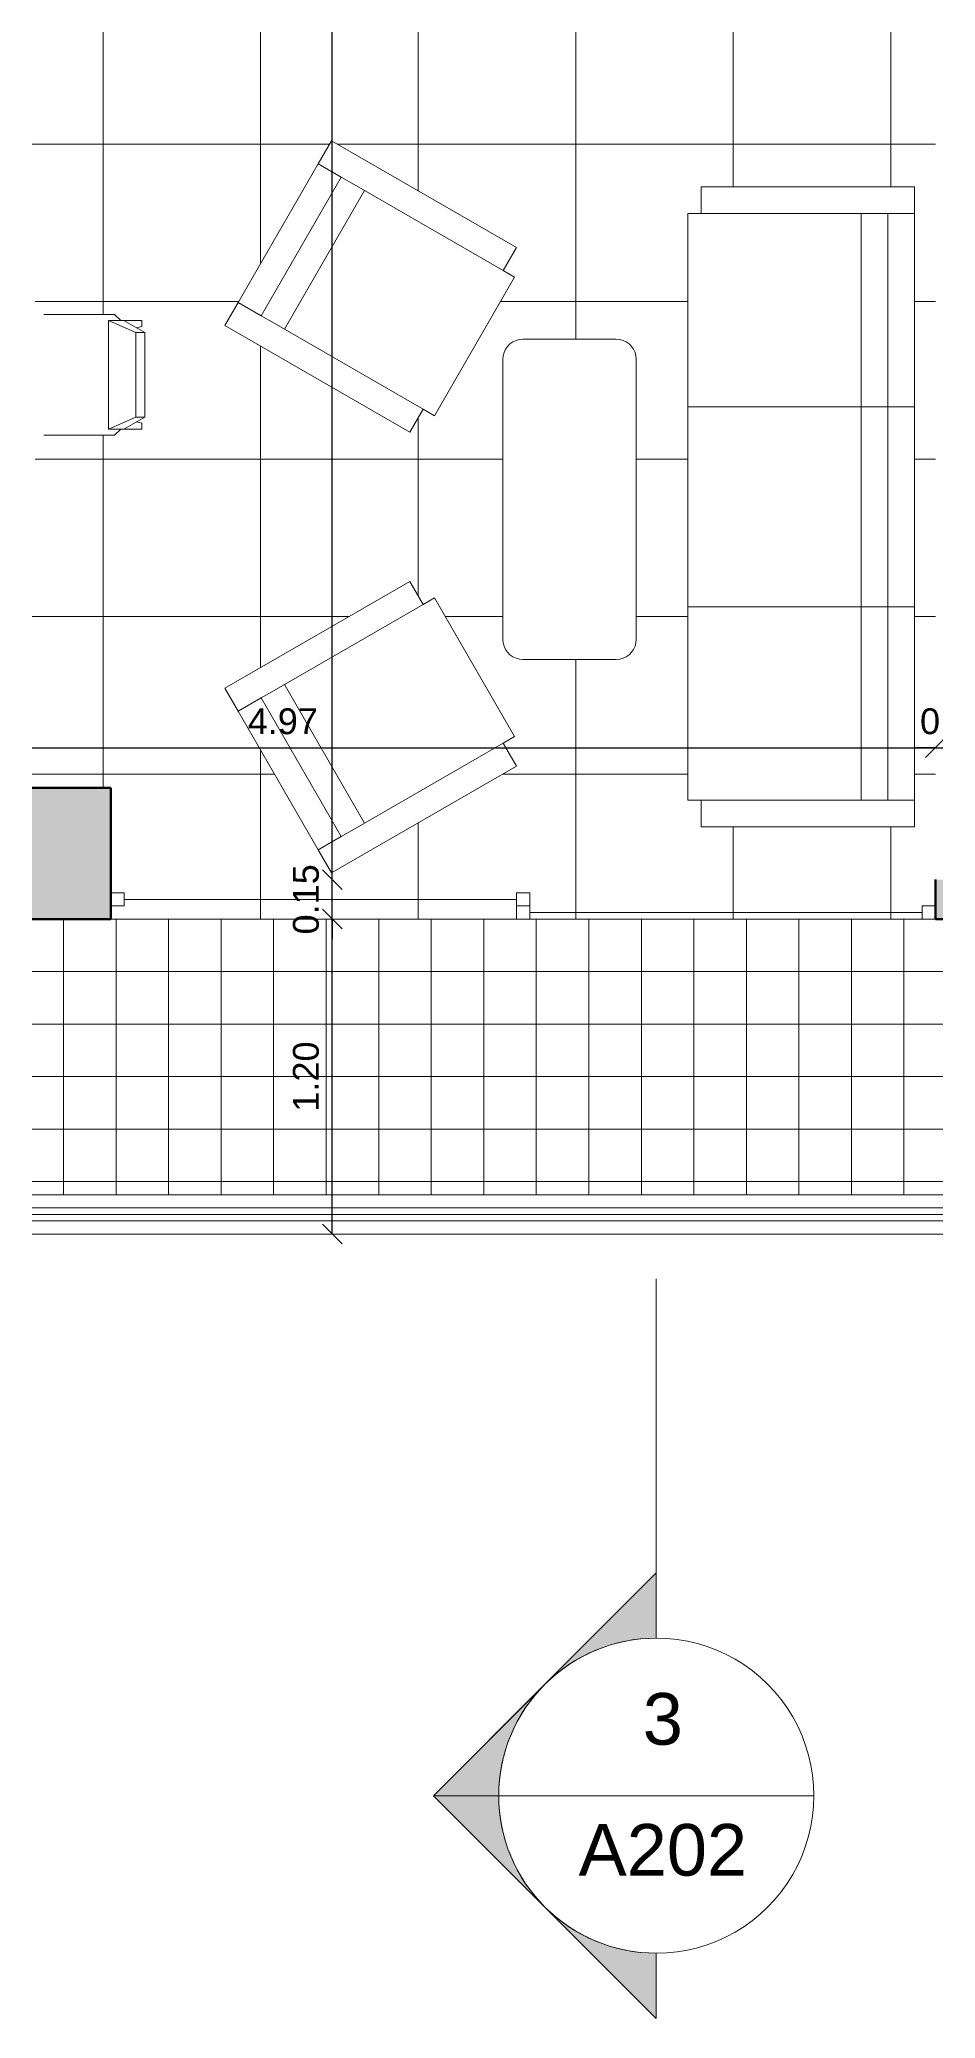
# Model space of a CAD drawing. Header units: metres. Extents: x 11 to 152, y 1 to 34.
# Drawn here: x 42.68 to 46.09, y 11.28 to 18.82 of the extents above; entities that cross this region are included whole.
import ezdxf

# ---------------------------------------------------------------- set-up
doc = ezdxf.new("R2010")
doc.units = ezdxf.units.M
for name, color, linetype, lineweight in [('A-ANNO-DIMS', 211, 'Continuous', 9), ('A-FLOR', 192, 'Continuous', 9), ('A-FLOR-PATT', 8, 'Continuous', 9), ('A-GLAZ', 151, 'Continuous', 9), ('A-GLAZ-CWMG', 51, 'Continuous', 9), ('A-WALL', 113, 'Continuous', 9), ('A-WALL-1', 113, 'Continuous', 50), ('A-WALL-PATT-1', 111, 'Continuous', 9), ('G-ANNO-SYMB', 111, 'Continuous', 9), ('G-IMPT', 8, 'Continuous', 9), ('I-FURN', 30, 'Continuous', 9), ('S-COLS', 52, 'Continuous', 9), ('S-COLS-1', 52, 'Continuous', 100)]:
    doc.layers.add(name, color=color, linetype=linetype, lineweight=lineweight)
doc.styles.add('Arial', font='Arial.ttf', dxfattribs={"height": 0.196707})
doc.styles.add('Arial_1', font='Arial.ttf', dxfattribs={"height": 0.098353})
doc.dimstyles.new('Cota_1_25', dxfattribs={"dimscale": 0.3048, "dimtxt": 0.1, "dimasz": 0.246063, "dimexe": 0, "dimexo": 0.0625, "dimgap": 0.164042, "dimtad": 1, "dimrnd": 0.01, "dimzin": 0, "dimdsep": 46, "dimtxsty": 'Arial_1', "dimblk1": 'OBLIQUE', "dimblk2": 'OBLIQUE', "dimsah": 1, "dimcen": 0.09, "dimazin": 0, "dimtfac": 1, "dimtdec": 4, "dimtix": 1, "dimtmove": 0, "dimatfit": 3, "dimfxl": 0, "dimfxlon": 1, "dimtvp": 1, "dimtolj": 1, "dimtzin": 0, "dimarcsym": 2})

# ---------------------------------------------------------------- blocks, each defined once
blk = doc.blocks.new('M_Concrete-Square-Column - 500 x 500mm-1435712-1 Piso')
at = {"layer": 'S-COLS'}
blk.add_hatch(color=256, dxfattribs=at).paths.add_polyline_path([(-0.25, 0.25), (-0.25, -0.25), (0.25, -0.25), (0.25, 0.25)], flags=0)
at = {"layer": 'S-COLS-1'}
for p, q in [((-0.25, 0.25), (0.25, 0.25)), ((-0.25, -0.25), (-0.25, 0.25)), ((0.25, 0.25), (0.25, -0.25)), ((0.25, -0.25), (-0.25, -0.25))]:
    blk.add_line(p, q, dxfattribs=at)
blk = doc.blocks.new('Circular Mullion - 25mm Radius-1678525-1 Piso')
at = {"layer": 'A-GLAZ-CWMG'}
for p, q in [((52.3206, 14.3432), (35.2501, 14.3432)), ((52.2956, 14.3682), (35.2751, 14.3682)), ((35.2251, 14.3182), (52.3456, 14.3182))]:
    blk.add_line(p, q, dxfattribs=at)
blk = doc.blocks.new('M_Sliding-2 Panel - 240x3_142-1776682-1 Piso')
at = {"layer": 'A-GLAZ'}
for p, q in [((-1.57, 0.202), (-1.57, 0.152)), ((-1.57, 0.202), (-1.52, 0.202)), ((-1.57, 0.152), (-1.52, 0.152)), ((-1.52, 0.202), (-1.52, 0.152)), ((-1.52, 0.177), (-0.0254, 0.177)), ((-0.0254, 0.202), (-0.0254, 0.152)), ((-0.0254, 0.202), (0.0254, 0.202)), ((-0.0254, 0.152), (-0.0254, 0.102)), ((-0.0254, 0.152), (0.0254, 0.152)), ((-0.0254, 0.152), (0.0254, 0.152)), ((0.0254, 0.202), (0.0254, 0.152)), ((0.0254, 0.152), (0.0254, 0.102)), ((1.5192, 0.152), (1.5192, 0.102)), ((1.5192, 0.152), (1.57, 0.152)), ((1.57, 0.152), (1.57, 0.102)), ((-0.0254, 0.102), (0.0254, 0.102)), ((0.0254, 0.127), (1.5192, 0.127)), ((1.5192, 0.102), (1.57, 0.102))]:
    blk.add_line(p, q, dxfattribs=at)
blk = doc.blocks.new('mesa6 - mesa001-1819500-1 Piso')
at = {"layer": 'I-FURN'}
h = blk.add_hatch(dxfattribs=at)
h.set_pattern_fill('FP_26', color=256, style=0, pattern_type=2)
h.set_pattern_definition([(226.11, (-6.905, 15.092), (0.0540504, -0.0519957), [])])
h.paths.add_polyline_path([(0.3859, -0.8045), (-0.7581, -1.9936), (-0.3141, -2.4206), (0.8298, -1.2315)], flags=0)
blk.add_line((0.3859, -0.8045), (-0.7581, -1.9936), dxfattribs=at)
blk = doc.blocks.new('Couch03 - 12ZCOU03_dwg-673729-1 Piso')
at = {"layer": 'G-IMPT'}
for p, q in [((0, 1.1176), (0, 1.2192)), ((0, 1.2192), (0.8128, 1.2192)), ((0, 1.2192), (0, 1.1176)), ((0, 1.2192), (0.8128, 1.2192)), ((0.8128, 1.1176), (0.8128, 1.2192)), ((0.8128, 1.2192), (0.8128, 1.1176)), ((0, 0.381), (0, 1.1176)), ((0, 1.1176), (0.1016, 1.1176)), ((0, -1.1176), (0, 1.1176)), ((0.1016, 1.1176), (0, 1.1176)), ((0.1016, 0.381), (0.1016, 1.1176)), ((0.1016, 0.381), (0.1016, 1.1176)), ((0.1016, 1.1176), (0.1577, 1.1176)), ((0.1016, 1.1176), (0.1577, 1.1176)), ((0.1577, 1.1176), (0.8128, 1.1176)), ((0.8128, 1.1176), (0.1577, 1.1176)), ((0.2032, 0.381), (0.2032, 1.1176)), ((0.2032, 0.381), (0.2032, 1.1176)), ((0.8128, 1.1176), (0.8636, 1.1176)), ((0.8128, 1.1176), (0.8636, 1.1176)), ((0.8636, 0.381), (0.8636, 1.1176)), ((0.8636, 0.381), (0.8636, 1.1176)), ((0, -0.381), (0, 0.381)), ((0, 0.381), (0.1016, 0.381)), ((0.1016, -0.381), (0.1016, 0.381)), ((0.1016, -0.381), (0.1016, 0.381)), ((0.1016, 0.381), (0.2032, 0.381)), ((0.2032, -0.381), (0.2032, 0.381)), ((0.2032, 0.381), (0.8636, 0.381)), ((0.2032, -0.381), (0.2032, 0.381)), ((0.8636, -0.381), (0.8636, 0.381)), ((0.8636, -0.381), (0.8636, 0.381)), ((0, -1.1176), (0, -0.381)), ((0, -0.381), (0.1016, -0.381)), ((0.1016, -1.1176), (0.1016, -0.381)), ((0.1016, -1.1176), (0.1016, -0.381)), ((0.1016, -0.381), (0.2032, -0.381)), ((0.2032, -0.381), (0.2032, -1.1176)), ((0.2032, -0.381), (0.8636, -0.381)), ((0.2032, -1.1176), (0.2032, -0.381)), ((0.8636, -0.381), (0.8636, -1.1176)), ((0.8636, -0.381), (0.8636, -1.1176)), ((0, -1.1176), (0.1016, -1.1176)), ((0, -1.1176), (0, -1.2192)), ((0, -1.1176), (0, -1.2192)), ((0, -1.1176), (0.1016, -1.1176)), ((0.1016, -1.1176), (0.1577, -1.1176)), ((0.1016, -1.1176), (0.1577, -1.1176)), ((0.8128, -1.1176), (0.1577, -1.1176)), ((0.8128, -1.1176), (0.1577, -1.1176)), ((0.8128, -1.1176), (0.8636, -1.1176)), ((0.8128, -1.1176), (0.8128, -1.2192)), ((0.8128, -1.1176), (0.8128, -1.2192)), ((0.8128, -1.1176), (0.8636, -1.1176)), ((0.8128, -1.2192), (0, -1.2192)), ((0, -1.2192), (0.8128, -1.2192))]:
    blk.add_line(p, q, dxfattribs=at)
blk = doc.blocks.new('Couch03 - Couch03-674075-1 Piso')
blk.add_blockref('Couch03 - 12ZCOU03_dwg-673729-1 Piso', (0, 0))
blk = doc.blocks.new('Couch01 - 12ZCOU01_dwg-1229970-1 Piso')
at = {"layer": 'G-IMPT'}
for p, q in [((0, 0.3048), (0, 0.4064)), ((0, 0.4064), (0.8128, 0.4064)), ((0, 0.4064), (0, 0.3048)), ((0, 0.4064), (0.8128, 0.4064)), ((0.8128, 0.3048), (0.8128, 0.4064)), ((0.8128, 0.4064), (0.8128, 0.3048)), ((0, -0.3048), (0, 0.3048)), ((0, 0.3048), (0.1016, 0.3048)), ((0, -0.3048), (0, 0.3048)), ((0.1016, 0.3048), (0, 0.3048)), ((0.1016, -0.3048), (0.1016, 0.3048)), ((0.1016, -0.3048), (0.1016, 0.3048)), ((0.1016, 0.3048), (0.1577, 0.3048)), ((0.1016, 0.3048), (0.1577, 0.3048)), ((0.1577, 0.3048), (0.8128, 0.3048)), ((0.8128, 0.3048), (0.1577, 0.3048)), ((0.2032, 0.3048), (0.2032, -0.3048)), ((0.2032, -0.3048), (0.2032, 0.3048)), ((0.8128, 0.3048), (0.8636, 0.3048)), ((0.8128, 0.3048), (0.8636, 0.3048)), ((0.8636, 0.3048), (0.8636, -0.3048)), ((0.8636, 0.3048), (0.8636, -0.3048)), ((0, -0.3048), (0, -0.4064)), ((0, -0.3048), (0.1016, -0.3048)), ((0, -0.3048), (0, -0.4064)), ((0, -0.3048), (0.1016, -0.3048)), ((0.1016, -0.3048), (0.1577, -0.3048)), ((0.1016, -0.3048), (0.1577, -0.3048)), ((0.8128, -0.3048), (0.1577, -0.3048)), ((0.8128, -0.3048), (0.1577, -0.3048)), ((0.8128, -0.3048), (0.8128, -0.4064)), ((0.8128, -0.3048), (0.8636, -0.3048)), ((0.8128, -0.3048), (0.8128, -0.4064)), ((0.8128, -0.3048), (0.8636, -0.3048)), ((0.8128, -0.4064), (0, -0.4064)), ((0, -0.4064), (0.8128, -0.4064))]:
    blk.add_line(p, q, dxfattribs=at)
blk = doc.blocks.new('Couch01 - Couch01-1234213-1 Piso')
blk.add_blockref('Couch01 - 12ZCOU01_dwg-1229970-1 Piso', (0, 0))
blk = doc.blocks.new('Seating16 - 12ZSTG16_dwg-1222578-1 Piso')
at = {"layer": 'G-IMPT'}
for p, q in [((-0.4826, 0.2068), (-0.4596, 0.2298)), ((-0.4596, 0.2298), (-0.4826, 0.2068)), ((-0.4596, 0.2298), (-0.19, 0.2298)), ((-0.19, 0.2298), (-0.4596, 0.2298)), ((-0.5745, 0.1609), (-0.4941, 0.2068)), ((-0.5745, 0.1609), (-0.4941, 0.2068)), ((-0.5745, -0.1609), (-0.5745, 0.1609)), ((-0.5745, 0.1609), (-0.5401, 0.1609)), ((-0.5745, -0.1609), (-0.5745, 0.1609)), ((-0.5401, 0.1609), (-0.5745, 0.1609)), ((-0.4941, 0.2068), (-0.563, 0.2068)), ((-0.563, 0.2068), (-0.563, 0.1838)), ((-0.543, 0.1789), (-0.563, 0.1838)), ((-0.5401, 0.1609), (-0.4366, 0.2068)), ((-0.5401, 0.1609), (-0.4366, 0.2068)), ((-0.5401, -0.1609), (-0.5401, 0.1609)), ((-0.5401, 0.1609), (-0.5401, -0.1609)), ((-0.4366, 0.2068), (-0.4941, 0.2068)), ((-0.4366, 0.2068), (-0.4366, -0.2068)), ((-0.5745, -0.1609), (-0.5401, -0.1609)), ((-0.5745, -0.1609), (-0.4941, -0.2068)), ((-0.5401, -0.1609), (-0.5745, -0.1609)), ((-0.5745, -0.1609), (-0.4941, -0.2068)), ((-0.543, -0.1789), (-0.563, -0.1838)), ((-0.563, -0.1838), (-0.563, -0.2068)), ((-0.4941, -0.2068), (-0.563, -0.2068)), ((-0.5401, -0.1609), (-0.4366, -0.2068)), ((-0.5401, -0.1609), (-0.4366, -0.2068)), ((-0.4366, -0.2068), (-0.4941, -0.2068)), ((-0.4596, -0.2298), (-0.4826, -0.2068)), ((-0.4596, -0.2298), (-0.4826, -0.2068)), ((-0.4596, -0.2298), (-0.19, -0.2298)), ((-0.19, -0.2298), (-0.4596, -0.2298))]:
    blk.add_line(p, q, dxfattribs=at)
blk = doc.blocks.new('Seating16 - Seating16-1234275-1 Piso')
at = {"extrusion": (0, 0, -1), "zscale": -1, "rotation": 180}
blk.add_blockref('Seating16 - 12ZSTG16_dwg-1222578-1 Piso', (0, 0), dxfattribs=at)
blk = doc.blocks.new('Couch01 - Couch01-1235166-1 Piso')
at = {"extrusion": (0, 0, -1), "zscale": -1, "rotation": 180}
blk.add_blockref('Couch01 - 12ZCOU01_dwg-1229970-1 Piso', (0, 0), dxfattribs=at)
blk = doc.blocks.new('Table17 - 12ZTBL17_dwg-1431232-1 Piso')
at = {"layer": 'G-IMPT'}
for p, q in [((-0.0272, 1.1252), (-0.0261, 1.1384)), ((-0.0261, 1.1384), (-0.0226, 1.1512)), ((-0.017, 1.1633), (-0.0226, 1.1512)), ((-0.0094, 1.1742), (-0.017, 1.1633)), ((-0.0094, 1.1742), (0, 1.1835)), ((0, 1.1835), (0.0109, 1.1912)), ((0.0229, 1.1968), (0.0109, 1.1912)), ((0.0358, 1.2002), (0.0229, 1.1968)), ((0.0358, 1.2002), (0.049, 1.2014)), ((0.049, 1.2014), (0.4046, 1.2014)), ((0.4178, 1.2002), (0.4046, 1.2014)), ((0.4178, 1.2002), (0.4306, 1.1968)), ((0.4427, 1.1912), (0.4306, 1.1968)), ((0.4427, 1.1912), (0.4535, 1.1835)), ((0.4629, 1.1742), (0.4535, 1.1835)), ((0.4629, 1.1742), (0.4706, 1.1633)), ((0.4762, 1.1512), (0.4706, 1.1633)), ((0.4796, 1.1384), (0.4762, 1.1512)), ((0.4808, 1.1252), (0.4796, 1.1384)), ((-0.0272, 1.1252), (-0.0272, 0.0584)), ((0.4808, 1.1252), (0.4808, 0.0584)), ((-0.0261, 0.0451), (-0.0272, 0.0584)), ((-0.0226, 0.0323), (-0.0261, 0.0451)), ((-0.0226, 0.0323), (-0.017, 0.0203)), ((-0.0094, 0.0094), (-0.017, 0.0203)), ((-0.0094, 0.0094), (0, 0)), ((0.4535, 0), (0.4629, 0.0094)), ((0.4706, 0.0203), (0.4629, 0.0094)), ((0.4762, 0.0323), (0.4706, 0.0203)), ((0.4796, 0.0451), (0.4762, 0.0323)), ((0.4796, 0.0451), (0.4808, 0.0584)), ((0.0109, -0.0076), (0, 0)), ((0.0229, -0.0132), (0.0109, -0.0076)), ((0.0358, -0.0167), (0.0229, -0.0132)), ((0.0358, -0.0167), (0.049, -0.0178)), ((0.4046, -0.0178), (0.049, -0.0178)), ((0.4046, -0.0178), (0.4178, -0.0167)), ((0.4306, -0.0132), (0.4178, -0.0167)), ((0.4306, -0.0132), (0.4427, -0.0076)), ((0.4535, 0), (0.4427, -0.0076))]:
    blk.add_line(p, q, dxfattribs=at)
blk = doc.blocks.new('Table17 - Table17-1431593-1 Piso')
blk.add_blockref('Table17 - 12ZTBL17_dwg-1431232-1 Piso', (0, 0))
blk = doc.blocks.new('Section - M_Section Head - Filled-1049-1 Piso')
at = {"layer": 'G-ANNO-SYMB'}
h = blk.add_hatch(color=256, dxfattribs=at)
edge = h.paths.add_edge_path(flags=0)
edge.add_line((-0.006, 0.008485), (-0.006, 0.006))
edge.add_arc((-0.006, 0), 0.006, 90, 135)
edge.add_line((-0.010243, 0.004243), (-0.006, 0.008485))
h = blk.add_hatch(color=256, dxfattribs=at)
edge = h.paths.add_edge_path(flags=0)
edge.add_line((-0.006, 0.008485), (-0.001757, 0.004243))
edge.add_arc((-0.006, 0), 0.006, 45, 90)
edge.add_line((-0.006, 0.006), (-0.006, 0.008485))
h = blk.add_hatch(color=256, dxfattribs=at)
edge = h.paths.add_edge_path(flags=0)
edge.add_line((-0.014485, 0), (-0.010243, 0.004243))
edge.add_arc((-0.006, 0), 0.006, 135, 180)
edge.add_line((-0.012, 0), (-0.014485, 0))
h = blk.add_hatch(color=256, dxfattribs=at)
edge = h.paths.add_edge_path(flags=0)
edge.add_line((0.002485, 0), (0, 0))
edge.add_arc((-0.006, 0), 0.006, 360, 405)
edge.add_line((-0.001757, 0.004243), (0.002485, 0))
for p, q in [((-0.006, 0.008485), (-0.014485, 0)), ((-0.006, 0.008485), (-0.010243, 0.004243)), ((-0.006, 0.008485), (0.002485, 0)), ((-0.006, 0.006), (-0.006, 0.008485)), ((-0.006, 0.008485), (-0.006, 0.006)), ((-0.001757, 0.004243), (-0.006, 0.008485)), ((-0.010243, 0.004243), (-0.014485, 0)), ((0.002485, 0), (-0.001757, 0.004243)), ((-0.014485, 0), (-0.012, 0)), ((0, 0), (0.002485, 0)), ((-0.012, 0), (-0.014485, 0)), ((0, 0), (0.002485, 0))]:
    blk.add_line(p, q, dxfattribs=at)
for start, end in [(360, 180), (90, 135), (45, 90), (135, 180), (360, 45), (180, 360)]:
    blk.add_arc((-0.006, 0), 0.006, start, end, dxfattribs=at)
blk = doc.blocks.new('_Oblique')
at = {"color": 0, "linetype": 'ByBlock', "lineweight": -2}
blk.add_line((-0.5, -0.5), (0.5, 0.5), dxfattribs=at)
blk = doc.blocks.new('DIMBLOCK63-1 Piso')
at = {"layer": 'A-ANNO-DIMS', "color": 0, "lineweight": -2, "transparency": 16777216}
blk.add_line((41.125, 16.1207), (46.0949, 16.1207), dxfattribs=at)
at = {"layer": 'Defpoints', "color": 0, "transparency": 16777216}
for p in [(41.125, 16.1207), (46.0949, 16.1207), (46.0949, 16.1207)]:
    blk.add_point(p, dxfattribs=at)
at = {"layer": 'A-ANNO-DIMS', "color": 0, "lineweight": -2, "transparency": 16777216, "xscale": 0.075, "yscale": 0.075, "zscale": 0.075, "rotation": 180}
blk.add_blockref('_Oblique', (41.125, 16.1207), dxfattribs=at)
at = {"layer": 'A-ANNO-DIMS', "color": 0, "lineweight": -2, "transparency": 16777216, "xscale": 0.075, "yscale": 0.075, "zscale": 0.075}
blk.add_blockref('_Oblique', (46.0949, 16.1207), dxfattribs=at)
at = {"layer": 'A-ANNO-DIMS', "color": 0, "transparency": 16777216, "insert": (43.6099, 16.2209), "char_height": 0.09835, "attachment_point": 5, "style": 'Arial_1'}
blk.add_mtext('\\A1;4.97', dxfattribs=at)
blk = doc.blocks.new('DIMBLOCK64-1 Piso')
at = {"layer": 'A-ANNO-DIMS', "color": 0, "lineweight": -2, "transparency": 16777216}
for p, q in [((46.0949, 16.1207), (46.0199, 16.1207)), ((46.0949, 16.1207), (46.2449, 16.1207)), ((46.2449, 16.1207), (46.3199, 16.1207))]:
    blk.add_line(p, q, dxfattribs=at)
at = {"layer": 'Defpoints', "color": 0, "transparency": 16777216}
for p in [(46.0949, 16.1207), (46.2449, 16.1207), (46.2449, 16.1207)]:
    blk.add_point(p, dxfattribs=at)
at = {"layer": 'A-ANNO-DIMS', "color": 0, "lineweight": -2, "transparency": 16777216, "xscale": 0.075, "yscale": 0.075, "zscale": 0.075}
blk.add_blockref('_Oblique', (46.0949, 16.1207), dxfattribs=at)
at = {"layer": 'A-ANNO-DIMS', "color": 0, "lineweight": -2, "transparency": 16777216, "xscale": 0.075, "yscale": 0.075, "zscale": 0.075, "rotation": 180}
blk.add_blockref('_Oblique', (46.2449, 16.1207), dxfattribs=at)
at = {"layer": 'A-ANNO-DIMS', "color": 0, "transparency": 16777216, "insert": (46.1699, 16.2209), "char_height": 0.09835, "attachment_point": 5, "style": 'Arial_1'}
blk.add_mtext('\\A1;0.15', dxfattribs=at)
blk = doc.blocks.new('DIMBLOCK67-1 Piso')
at = {"layer": 'A-ANNO-DIMS', "color": 0, "lineweight": -2, "transparency": 16777216}
blk.add_line((43.7985, 14.2682), (43.7985, 15.4682), dxfattribs=at)
at = {"layer": 'Defpoints', "color": 0, "transparency": 16777216}
for p in [(43.7985, 15.4682), (43.7985, 15.4682), (43.7985, 14.2682)]:
    blk.add_point(p, dxfattribs=at)
at = {"layer": 'A-ANNO-DIMS', "color": 0, "lineweight": -2, "transparency": 16777216, "xscale": 0.075, "yscale": 0.075, "zscale": 0.075}
for p, rotation in [((43.7985, 15.4682), 90), ((43.7985, 14.2682), 270)]:
    blk.add_blockref('_Oblique', p, dxfattribs=dict(at, rotation=rotation))
at = {"layer": 'A-ANNO-DIMS', "color": 0, "transparency": 16777216, "insert": (43.6983, 14.8682), "char_height": 0.09835, "attachment_point": 5, "rotation": 90, "style": 'Arial_1'}
blk.add_mtext('\\A1;1.20', dxfattribs=at)
blk = doc.blocks.new('DIMBLOCK68-1 Piso')
at = {"layer": 'A-ANNO-DIMS', "color": 0, "lineweight": -2, "transparency": 16777216}
for p, q in [((43.7985, 15.6182), (43.7985, 15.6932)), ((43.7985, 15.4682), (43.7985, 15.6182)), ((43.7985, 15.4682), (43.7985, 15.3932))]:
    blk.add_line(p, q, dxfattribs=at)
at = {"layer": 'Defpoints', "color": 0, "transparency": 16777216}
for p in [(43.7985, 15.6182), (43.7985, 15.6182), (43.7985, 15.4682)]:
    blk.add_point(p, dxfattribs=at)
at = {"layer": 'A-ANNO-DIMS', "color": 0, "lineweight": -2, "transparency": 16777216, "xscale": 0.075, "yscale": 0.075, "zscale": 0.075}
for p, rotation in [((43.7985, 15.6182), 270), ((43.7985, 15.4682), 90)]:
    blk.add_blockref('_Oblique', p, dxfattribs=dict(at, rotation=rotation))
at = {"layer": 'A-ANNO-DIMS', "color": 0, "transparency": 16777216, "insert": (43.6983, 15.5432), "char_height": 0.09835, "attachment_point": 5, "rotation": 90, "style": 'Arial_1'}
blk.add_mtext('\\A1;0.15', dxfattribs=at)
blk = doc.blocks.new('DIMBLOCK69-1 Piso')
at = {"layer": 'A-ANNO-DIMS', "color": 0, "lineweight": -2, "transparency": 16777216}
blk.add_line((43.7985, 15.6182), (43.7985, 23.07), dxfattribs=at)
at = {"layer": 'Defpoints', "color": 0, "transparency": 16777216}
for p in [(43.7985, 23.07), (43.7985, 23.07), (43.7985, 15.6182)]:
    blk.add_point(p, dxfattribs=at)
at = {"layer": 'A-ANNO-DIMS', "color": 0, "lineweight": -2, "transparency": 16777216, "xscale": 0.075, "yscale": 0.075, "zscale": 0.075}
for p, rotation in [((43.7985, 23.07), 90), ((43.7985, 15.6182), 270)]:
    blk.add_blockref('_Oblique', p, dxfattribs=dict(at, rotation=rotation))
at = {"layer": 'A-ANNO-DIMS', "color": 0, "transparency": 16777216, "insert": (43.6985, 19.3441), "char_height": 0.09835, "attachment_point": 5, "rotation": 90, "style": 'Arial_1'}
blk.add_mtext('\\A1;7.45', dxfattribs=at)

msp = doc.modelspace()

# ---------------------------------------------------------------- hatches: boundary and pattern name
at = {"layer": 'A-FLOR-PATT'}
h = msp.add_hatch(dxfattribs=at)
h.set_pattern_fill('FP_14', color=256, style=0, pattern_type=2)
h.set_pattern_definition([(90, (17.725, 12.42), (-0.6, 4e-17), []), (180, (17.725, 12.42), (-7e-17, -0.6), [])])
h.paths.add_polyline_path([(40.2363, 22.9962), (40.9221, 22.9962), (40.9221, 22.2878), (40.2363, 22.2878), (40.2363, 22.9959)], flags=0)
h.paths.add_polyline_path([(46.0949, 15.4682), (46.0949, 19.72), (44.3992, 19.72), (44.3992, 19.4104), (44.3763, 19.3875), (44.3763, 19.3071), (44.3533, 19.3071), (44.3483, 19.3271), (44.3303, 19.2956), (44.0086, 19.2956), (43.9906, 19.327), (43.9856, 19.307), (43.9626, 19.307), (43.9626, 19.3874), (43.9396, 19.4104), (43.9396, 19.72), (43.7861, 19.72), (43.786, 19.4102), (43.7631, 19.3873), (43.7631, 19.3069), (43.7402, 19.3069), (43.7352, 19.3268), (43.7172, 19.2954), (43.3954, 19.2953), (43.3775, 19.3268), (43.3725, 19.3068), (43.3495, 19.3068), (43.3495, 19.3872), (43.3265, 19.4102), (43.3264, 19.72), (43.203, 19.72), (43.203, 19.4102), (43.1801, 19.3873), (43.1801, 19.3069), (43.1571, 19.3069), (43.1521, 19.3268), (43.1342, 19.2954), (42.8124, 19.2953), (42.7943, 19.326), (42.7894, 19.3068), (42.7665, 19.3068), (42.7664, 19.3872), (42.7435, 19.4102), (42.7434, 19.72), (42.4049, 19.72), (42.4049, 21.8471), (43.0549, 21.8471), (43.0549, 20.32), (44.1199, 20.32), (44.1199, 21.9499), (44.7449, 21.9499), (44.7449, 23.07), (42.085, 23.07), (42.085, 23.12), (42.07, 23.12), (42.07, 23.155), (42.085, 23.155), (42.085, 23.22), (41.165, 23.22), (41.165, 23.155), (41.18, 23.155), (41.18, 23.12), (41.165, 23.12), (41.165, 23.07), (41.125, 23.07), (41.125, 21.63), (41.06, 21.63), (41.06, 21.615), (41.025, 21.615), (41.025, 21.63), (40.975, 21.63), (40.975, 23.07), (40.031, 23.07), (40.031, 22.47), (39.231, 22.47), (39.231, 20.77), (40.975, 20.77), (40.975, 20.81), (41.025, 20.81), (41.025, 20.825), (41.06, 20.825), (41.06, 20.81), (41.125, 20.81), (41.125, 15.4682), (42.4548, 15.4682), (42.4548, 15.9682), (42.9548, 15.9682), (42.9548, 15.4682), (46.0948, 15.4682)], flags=0)
h.paths.add_polyline_path([(43.7955, 15.6438), (43.3891, 16.3477), (44.093, 16.7541), (44.1438, 16.6661), (44.1878, 16.6915), (44.4926, 16.1636), (44.4486, 16.1382), (44.4994, 16.0502), (43.8034, 15.6484)], flags=0)
h.paths.add_polyline_path([(45.8122, 15.819), (45.2026, 15.819), (45.2026, 15.9206), (45.1518, 15.9206), (45.1518, 18.1558), (45.2026, 18.1558), (45.2026, 18.2574), (46.0154, 18.2574), (46.0154, 15.819)], flags=0)
h.paths.add_polyline_path([(44.524, 16.4573), (44.5108, 16.4585), (44.4926, 16.4644), (44.4859, 16.4675), (44.475, 16.4752), (44.4656, 16.4846), (44.458, 16.4954), (44.4524, 16.5075), (44.449, 16.5203), (44.4478, 16.5335), (44.449, 17.6136), (44.4524, 17.6264), (44.458, 17.6384), (44.4656, 17.6493), (44.475, 17.6587), (44.4859, 17.6663), (44.4979, 17.6719), (44.5108, 17.6754), (44.524, 17.6765), (44.8928, 17.6754), (44.9056, 17.6719), (44.9177, 17.6663), (44.9286, 17.6587), (44.938, 17.6493), (44.9456, 17.6384), (44.9512, 17.6264), (44.9546, 17.6136), (44.9558, 17.6003), (44.9546, 16.5203), (44.9512, 16.5075), (44.9456, 16.4954), (44.938, 16.4846), (44.9286, 16.4752), (44.9132, 16.4655), (44.9056, 16.4619), (44.8928, 16.4585), (44.8796, 16.4573), (44.6358, 16.4573)], flags=0)
h.paths.add_polyline_path([(42.371, 16.6366), (42.0493, 16.6366), (42.0313, 16.6681), (42.0263, 16.6481), (42.0033, 16.6481), (42.0033, 16.7286), (41.9803, 16.7515), (41.9803, 17.0927), (41.7526, 17.0927), (41.7526, 17.3112), (41.4506, 17.3112), (41.4277, 17.3342), (41.3472, 17.3342), (41.3472, 17.3572), (41.3672, 17.3622), (41.3357, 17.3802), (41.3357, 17.7019), (41.3672, 17.7199), (41.3472, 17.7249), (41.3472, 17.7479), (41.4277, 17.7479), (41.4506, 17.7709), (41.7526, 17.7709), (41.7526, 18.0077), (41.9803, 18.0077), (41.9803, 18.3306), (42.0033, 18.3535), (42.0033, 18.434), (42.0263, 18.434), (42.0313, 18.414), (42.0493, 18.4455), (42.371, 18.4455), (42.389, 18.414), (42.394, 18.434), (42.417, 18.434), (42.417, 18.3535), (42.44, 18.3306), (42.44, 18.0077), (42.6676, 18.0077), (42.6676, 17.7709), (42.9696, 17.7709), (42.9926, 17.7479), (43.0731, 17.7479), (43.0731, 17.7249), (43.0531, 17.7199), (43.0845, 17.7019), (43.0845, 17.3802), (43.0531, 17.3622), (43.0731, 17.3572), (43.0731, 17.3342), (42.9926, 17.3342), (42.9696, 17.3112), (42.6676, 17.3112), (42.6676, 17.0927), (42.44, 17.0927), (42.44, 16.7515), (42.417, 16.7286), (42.417, 16.6481), (42.394, 16.6481), (42.389, 16.6681), (42.3776, 16.6481)], flags=0)
h.paths.add_polyline_path([(44.093, 17.3222), (43.3891, 17.7286), (43.7955, 18.4325), (44.4994, 18.0261), (44.4486, 17.9381), (44.4926, 17.9127), (44.1878, 17.3848), (44.1438, 17.4102), (44.1291, 17.3848)], flags=0)
h.paths.add_polyline_path([(43.9571, 22.0258), (43.9571, 22.5481), (43.9189, 22.5488), (43.9189, 22.5501), (43.9174, 22.5506), (43.9169, 22.5513), (43.9181, 22.5541), (43.915, 22.5584), (43.9153, 22.5652), (43.9174, 22.5707), (43.9189, 22.5712), (43.9203, 22.5715), (43.9189, 22.5725), (43.9353, 22.5734), (43.9571, 22.5734), (43.9571, 22.5956), (44.0079, 22.5956), (44.0079, 22.6074), (43.9571, 22.6074), (43.9571, 22.6243), (43.9189, 22.625), (43.9189, 22.6263), (43.9174, 22.6268), (43.9169, 22.6275), (43.9181, 22.6303), (43.915, 22.6346), (43.9153, 22.6414), (43.9174, 22.6469), (43.9189, 22.6474), (43.9203, 22.6477), (43.9189, 22.6487), (43.9353, 22.6496), (43.9571, 22.6496), (43.9571, 22.6576), (43.9508, 22.6584), (43.9485, 22.6608), (43.9479, 22.6635), (43.9487, 22.9768), (43.9508, 22.979), (43.9538, 22.9798), (43.9571, 22.9798), (43.9571, 23.0053), (44.0079, 23.0053), (44.0079, 23.0258), (44.6574, 23.0258), (44.6574, 22.0258), (44.0079, 22.0258)], flags=0)
h = msp.add_hatch(dxfattribs=at)
h.set_pattern_fill('FP_27', color=256, style=0, pattern_type=2)
h.set_pattern_definition([(0, (-0.025, 0.068), (0, 0.2), []), (90, (-0.025, 0.068), (-0.2, 1e-17), [])])
h.paths.add_polyline_path([(52.1273, 14.4182), (52.2456, 14.4182), (52.2456, 20.8182), (50.2452, 20.8182), (50.2452, 18.8182), (50.3952, 18.8182), (50.3952, 18.4182), (50.2452, 18.4182), (50.2451, 15.4682), (36.025, 15.4682), (36.025, 15.3682), (35.675, 15.3682), (35.675, 15.4681), (35.3251, 15.4681), (35.3251, 14.4182), (52.1268, 14.4182)], flags=0)
at = {"layer": 'A-WALL-PATT-1'}
h = msp.add_hatch(color=256, dxfattribs=at)
h.paths.add_polyline_path([(49.1951, 15.4682), (49.1951, 15.6182), (46.0948, 15.6182), (46.0948, 15.4682), (48.2428, 15.4682)], flags=0)
h.paths.add_polyline_path([(40.775, 15.4682), (41.1248, 15.4682), (41.1248, 15.6182), (40.775, 15.6182)], flags=0)
h.paths.add_polyline_path([(38.2541, 15.4682), (38.375, 15.4682), (38.375, 15.6182), (37.5651, 15.6182), (37.5651, 15.4682)], flags=0)
h.paths.add_polyline_path([(36.0344, 15.4682), (36.0651, 15.4682), (36.0651, 15.6182), (35.6751, 15.6182), (35.6751, 15.4682)], flags=0)
h.paths.add_polyline_path([(34.9245, 15.4682), (35.1751, 15.4682), (35.1751, 15.6182), (34.6251, 15.6182), (34.6251, 15.4682)], flags=0)

# ---------------------------------------------------------------- linework, layer by layer
at = {"layer": 'A-FLOR'}
for p, q in [((42.9548, 15.4682), (46.0948, 15.4682)), ((46.0948, 15.4682), (42.9548, 15.4682))]:
    msp.add_line(p, q, dxfattribs=at)
at = {"layer": 'A-WALL'}
for p, q in [((35.3251, 14.4182), (52.2456, 14.4182)), ((52.3956, 14.2682), (35.1751, 14.2682))]:
    msp.add_line(p, q, dxfattribs=at)
at = {"layer": 'A-WALL-1'}
for p, q in [((46.0948, 15.6182), (46.0948, 15.4682)), ((46.0948, 15.4682), (49.1951, 15.4682))]:
    msp.add_line(p, q, dxfattribs=at)
at = {"layer": 'G-ANNO-SYMB'}
for p, q in [((45.0322, 14.0974), (45.0322, 12.729)), ((44.4322, 12.129), (45.6322, 12.129))]:
    msp.add_line(p, q, dxfattribs=at)

# ---------------------------------------------------------------- block references
at = {"layer": 'A-GLAZ', "rotation": 180}
msp.add_blockref('M_Sliding-2 Panel - 240x3_142-1776682-1 Piso', (44.5248, 15.6702), dxfattribs=at)
at = {"layer": 'A-GLAZ-CWMG'}
msp.add_blockref('Circular Mullion - 25mm Radius-1678525-1 Piso', (0, 0), dxfattribs=at)
at = {"layer": 'G-ANNO-SYMB', "xscale": 99.99999999999993, "yscale": 99.99999999999993, "zscale": 99.99999999999993, "rotation": 89.99999999999947}
msp.add_blockref('Section - M_Section Head - Filled-1049-1 Piso', (45.0322, 12.729), dxfattribs=at)
at = {"layer": 'I-FURN'}
for name, p, rotation in [('Couch01 - Couch01-1235166-1 Piso', (43.5923, 18.0806), 329.9999999999998), ('Couch03 - Couch03-674075-1 Piso', (46.0154, 17.0382), 180), ('Seating16 - Seating16-1234275-1 Piso', (42.51, 17.5411), 180.0000019090959), ('mesa6 - mesa001-1819500-1 Piso', (47.6967, 15.3059), 223.890320631861), ('Couch01 - Couch01-1234213-1 Piso', (43.5923, 15.9958), 30.00000000000022)]:
    msp.add_blockref(name, p, dxfattribs=dict(at, rotation=rotation))
msp.add_blockref('Table17 - Table17-1431593-1 Piso', (44.475, 16.4752), dxfattribs=at)
at = {"layer": 'S-COLS', "rotation": 180}
msp.add_blockref('M_Concrete-Square-Column - 500 x 500mm-1435712-1 Piso', (42.7048, 15.7182), dxfattribs=at)

# ---------------------------------------------------------------- texts
at = {"layer": 'G-ANNO-SYMB', "attachment_point": 2, "line_spacing_factor": 0.938532, "style": 'Arial'}
for s, insert, char_height, width in [('3', (45.057, 12.5199), 0.1967, 0.182388), ('A202', (45.057, 12.021), 0.19671, 0.76555)]:
    msp.add_mtext(s, dxfattribs=dict(at, insert=insert, char_height=char_height, width=width))

# ---------------------------------------------------------------- dimensions: what is measured, and where the dimension line sits
at = {"layer": 'A-ANNO-DIMS'}
for base, p1, p2, override, picture, middle in [((43.7985, 23.07), (43.7985, 15.6182), (43.7985, 23.07), {"dimpost": '<>', "dimfxl": 7.451791}, 'DIMBLOCK69-1 Piso', (43.6985, 19.3441)), ((43.7985, 15.6182), (43.7985, 15.4682), (43.7985, 15.6182), {"dimpost": '<>', "dimfxl": 0.15}, 'DIMBLOCK68-1 Piso', (43.6983, 15.5432)), ((43.7985, 15.4682), (43.7985, 14.2682), (43.7985, 15.4682), {"dimpost": '<>', "dimfxl": 1.200015}, 'DIMBLOCK67-1 Piso', (43.6983, 14.8682))]:
    dim = msp.add_linear_dim(base=base, p1=p1, p2=p2, angle=90, dimstyle='Cota_1_25', override=override, dxfattribs=at)
    dim.commit()
    dim.dimension.update_dxf_attribs({"geometry": picture, "text_midpoint": middle})
for base, p1, p2, override, picture, middle in [((46.0949, 16.1207), (41.125, 16.1207), (46.0949, 16.1207), {"dimpost": '<>', "dimfxl": 4.969948}, 'DIMBLOCK63-1 Piso', (43.6099, 16.2209)), ((46.2449, 16.1207), (46.0949, 16.1207), (46.2449, 16.1207), {"dimpost": '<>', "dimfxl": 0.15}, 'DIMBLOCK64-1 Piso', (46.1699, 16.2209))]:
    dim = msp.add_linear_dim(base=base, p1=p1, p2=p2, dimstyle='Cota_1_25', override=override, dxfattribs=at)
    dim.commit()
    dim.dimension.update_dxf_attribs({"geometry": picture, "text_midpoint": middle})

doc.saveas('drawing.dxf')
